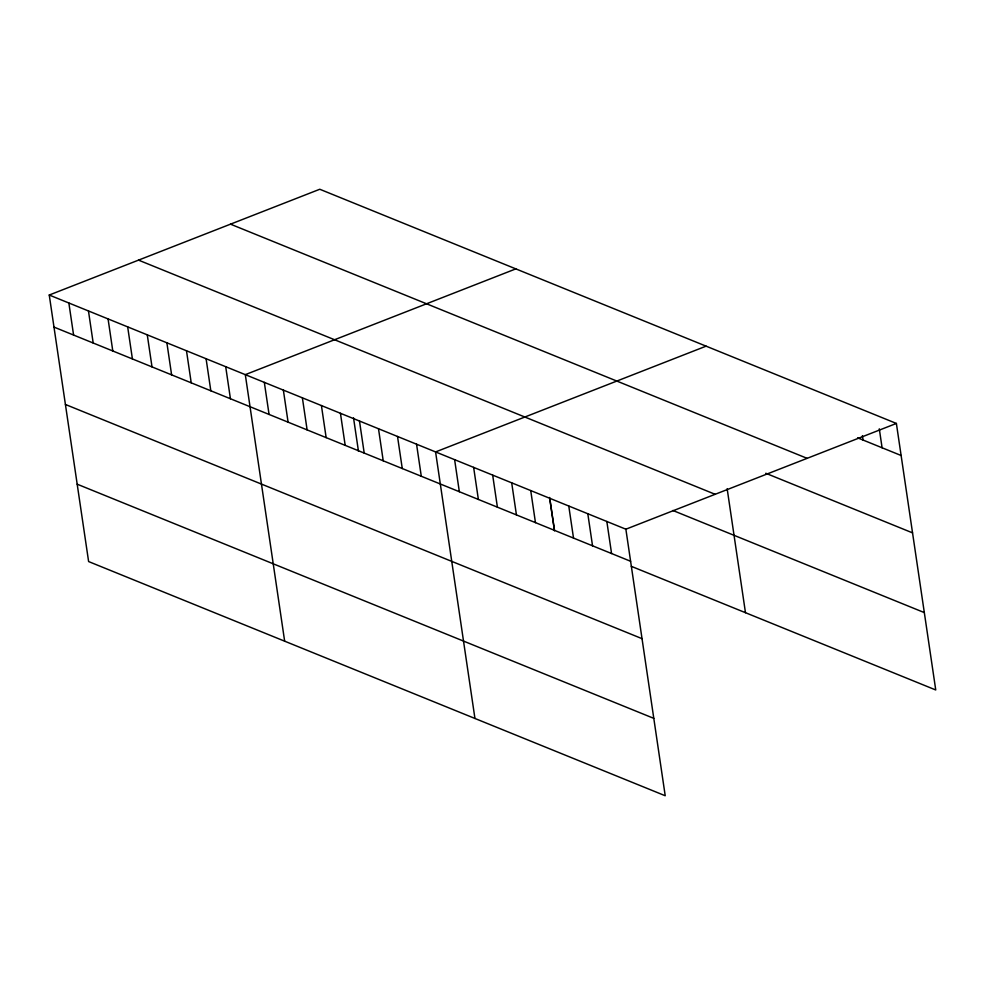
<?xml version="1.0" encoding="UTF-8"?>
<svg xmlns="http://www.w3.org/2000/svg" width="985" height="985" viewBox="0 0 985 985"><rect width="100%" height="100%" fill="white"/><g stroke="black" fill="none" stroke-linecap="round" stroke-linejoin="round"><path stroke-width="1.48" d="M49.25 295.032L625.869 529.204L665.22 795.745L88.613 561.561L49.25 295.032L319.78 189.255L896.387 423.439L935.75 689.968L631.299 566.326M515.82 268.88L245.302 374.645L284.653 641.186M706.11 346.154L435.579 451.93L474.942 718.459M625.869 529.204L896.387 423.439M857.627 437.833L901.127 455.501M230.502 224.161L807.121 458.345M765.764 473.256L912.553 532.873M138.528 260.126L715.135 494.298M672.878 510.476L924.324 612.596M53.99 327.094L630.597 561.265M65.416 404.466L642.023 638.649M77.187 484.189L653.794 718.361M879.297 428.82L882.092 447.769M862.429 435.665L863.069 440.036M727.152 488.683L745.473 612.695M606.834 521.471L611.574 553.545M587.811 513.751L592.539 545.813M568.776 506.019L573.516 538.081M549.753 498.299L554.493 530.361M549.581 497.487L554.506 530.866M530.73 490.567L535.458 522.629M511.695 482.835L516.435 514.896M492.672 475.115L497.4 507.176M473.637 467.382L478.378 499.444M454.614 459.65L459.342 491.712M416.556 444.198L421.285 476.26M397.521 436.466L402.262 468.528M378.499 428.746L383.227 460.808M359.476 421.014L364.204 453.075M353.529 417.862L358.466 451.241M340.441 413.281L345.181 445.343M321.418 405.561L326.146 437.623M302.383 397.829L307.123 429.891M283.36 390.097L288.088 422.171M264.325 382.377L269.065 414.439M225.7 366.691L230.428 398.753M206.087 358.725L210.827 390.786M186.485 350.758L191.225 382.82M166.884 342.805L171.612 374.866M147.27 334.838L152.01 366.9M127.668 326.872L132.409 358.934M108.067 318.918L112.795 350.98M88.465 310.952L93.193 343.014M68.852 302.986L73.592 335.048"/></g></svg>
